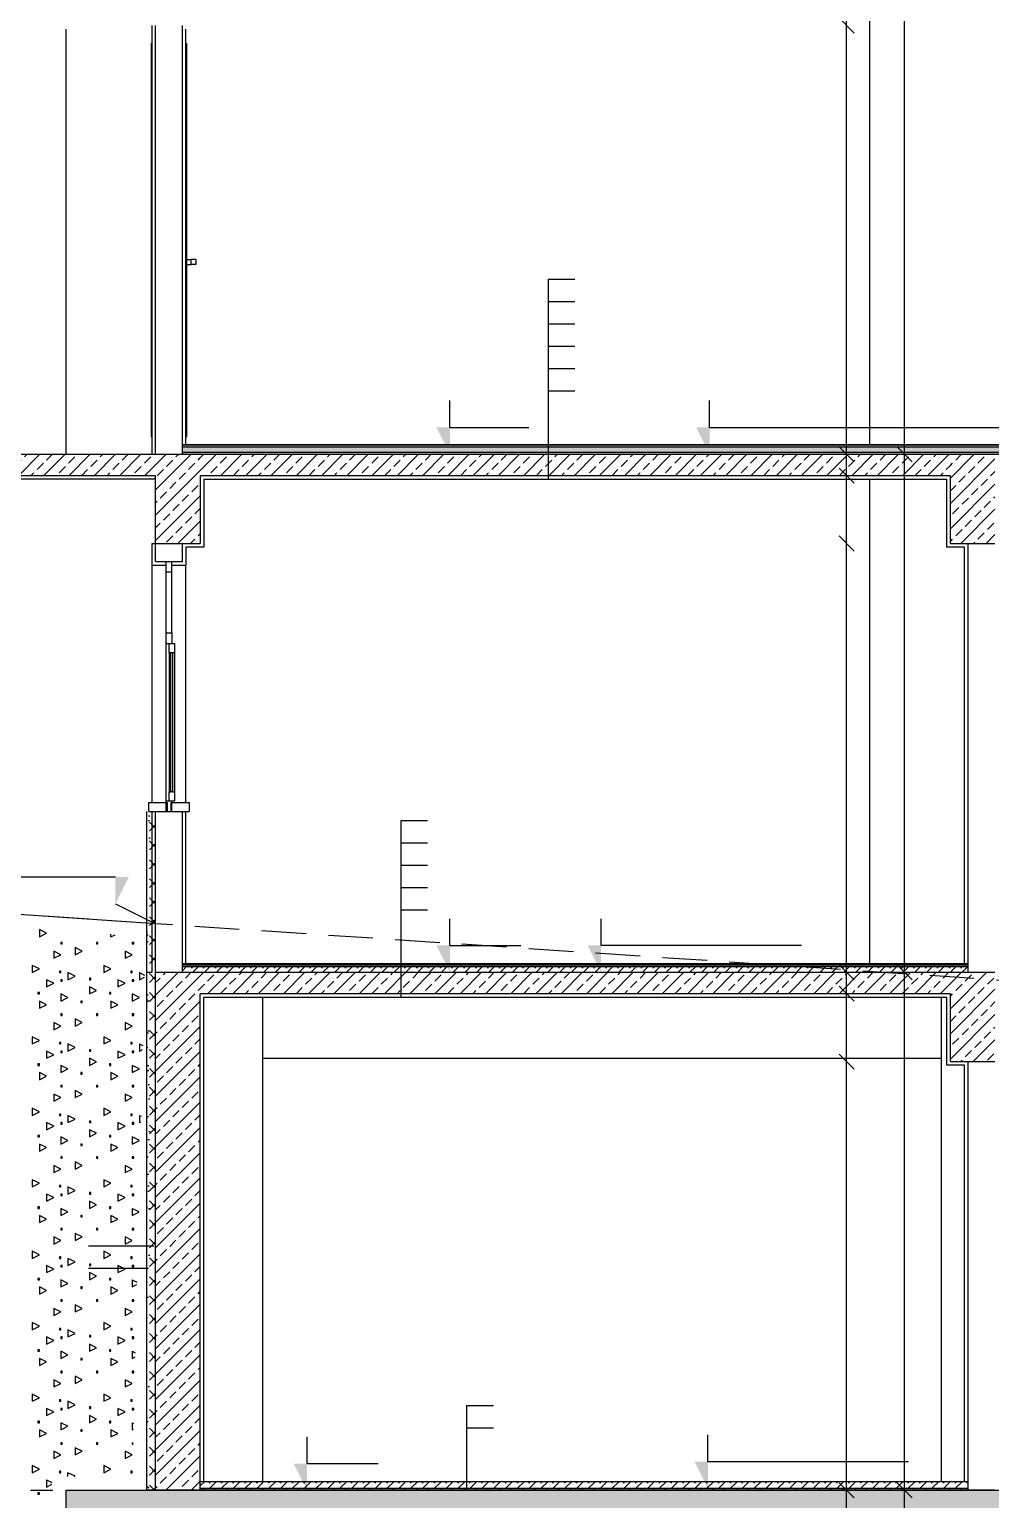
# Model space of a CAD drawing. Header units: metres. Extents: x -220 to 294, y -29 to 18.
# Drawn here: x 24.81 to 30.19, y -7.85 to 0.38 of the extents above; entities that cross this region are included whole.
import ezdxf

# ---------------------------------------------------------------- set-up
doc = ezdxf.new("R2010")
doc.units = ezdxf.units.M
doc.header["$MEASUREMENT"] = 0
doc.linetypes.add('DASHED2', pattern=[0.375, 0.25, -0.125])
doc.linetypes.add('DASHED4', pattern=[0.1875, 0.125, -0.0625])
for name, color, linetype in [('Cizgi', 7, 'Continuous'), ('Kesit_Kot', 7, 'Continuous'), ('Olculendirme', 7, 'Continuous'), ('Rota', 7, 'Continuous'), ('Standart', 7, 'Continuous'), ('Tarama', 7, 'Continuous')]:
    doc.layers.add(name, color=color, linetype=linetype)

msp = doc.modelspace()

# ---------------------------------------------------------------- hatches: boundary and pattern name
at = {"layer": 'Kesit_Kot', "linetype": 'Continuous', "lineweight": -3}
for points in [[(27.1664, -2), (27.0914, -1.85), (27.1664, -1.85)], [(25.2931, -4.5172), (25.3681, -4.3672), (25.2931, -4.3672)], [(27.1664, -4.9), (27.0914, -4.75), (27.1664, -4.75)], [(26.3664, -7.8), (26.2914, -7.65), (26.3664, -7.65)]]:
    msp.add_hatch(color=216, dxfattribs=at).paths.add_polyline_path(points)
at = {"layer": 'Standart', "linetype": 'Continuous', "lineweight": -3}
for points in [[(28.6206, -2), (28.5456, -1.85), (28.6206, -1.85)], [(28.0129, -4.9), (27.9379, -4.75), (28.0129, -4.75)], [(28.6112, -7.79), (28.5362, -7.64), (28.6112, -7.64)]]:
    msp.add_hatch(color=216, dxfattribs=at).paths.add_polyline_path(points)
at = {"layer": 'Tarama', "linetype": 'Continuous', "lineweight": -3}
h = msp.add_hatch(dxfattribs=at)
h.set_pattern_fill('NET', color=163, style=0)
h.paths.add_polyline_path([(31.7186, -1.95), (25.6686, -1.95), (25.6686, -1.945), (31.7186, -1.945)])
h = msp.add_hatch(dxfattribs=at)
h.set_pattern_fill('DOTS', color=58, scale=0.8, style=0)
h.paths.add_polyline_path([(31.7186, -1.96), (25.6686, -1.96), (25.6686, -1.95), (31.7186, -1.95)])
h = msp.add_hatch(dxfattribs=at)
h.set_pattern_fill('SACNCR', color=58, scale=0.5, style=0)
h.paths.add_polyline_path([(31.7186, -1.99), (25.6686, -1.99), (25.6686, -1.96), (31.7186, -1.96)])
h = msp.add_hatch(dxfattribs=at)
h.set_pattern_fill('ANSI33', color=58, scale=0.4, style=0)
h.paths.add_polyline_path([(25.5186, -2.12), (24.3186, -2.12), (24.3186, -2), (25.5186, -2)])
h = msp.add_hatch(dxfattribs=at)
h.set_pattern_fill('ANSI33', color=58, scale=0.4, style=0)
h.paths.add_polyline_path([(25.7686, -2.5), (25.5186, -2.5), (25.5186, -2), (25.7686, -2)])
h = msp.add_hatch(dxfattribs=at)
h.set_pattern_fill('DOTS', color=58, scale=0.8, style=0)
h.paths.add_polyline_path([(31.7186, -2), (25.6686, -2), (25.6686, -1.99), (31.7186, -1.99)])
h = msp.add_hatch(dxfattribs=at)
h.set_pattern_fill('ANSI33', color=58, scale=0.4, style=0)
h.paths.add_polyline_path([(29.9686, -2.12), (25.7686, -2.12), (25.7686, -2), (29.9686, -2)])
h = msp.add_hatch(dxfattribs=at)
h.set_pattern_fill('ANSI33', color=58, scale=0.4, style=0)
h.paths.add_polyline_path([(30.2186, -2.5), (29.9686, -2.5), (29.9686, -2), (30.2186, -2)])
h = msp.add_hatch(dxfattribs=at)
h.set_pattern_fill('AR-SAND', color=203, scale=0.05, style=0)
h.paths.add_polyline_path([(25.4686, -7.8), (25.4841, -7.8), (25.4845, -4), (25.4686, -4)])
h = msp.add_hatch(dxfattribs=at)
h.set_pattern_fill('ANSI37', color=163, scale=0.6, style=0)
h.paths.add_polyline_path([(25.4841, -7.8), (25.5186, -7.8), (25.5186, -4), (25.4845, -4)])
h = msp.add_hatch(dxfattribs=at)
h.set_pattern_fill('ANSI31', color=58, scale=0.5, style=0)
h.paths.add_polyline_path([(30.0686, -4.86), (25.6686, -4.86), (25.6686, -4.85), (30.0686, -4.85)])
h = msp.add_hatch(dxfattribs=at)
h.set_pattern_fill('ANSI33', color=58, scale=0.4, style=0)
h.paths.add_polyline_path([(25.7686, -5.4), (25.5186, -5.4), (25.5186, -4.9), (25.7686, -4.9)])
h = msp.add_hatch(dxfattribs=at)
h.set_pattern_fill('TRIANG', color=58, scale=0.2, style=0)
h.paths.add_polyline_path([(30.0686, -4.87), (25.6686, -4.87), (25.6686, -4.86), (30.0686, -4.86)])
h = msp.add_hatch(dxfattribs=at)
h.set_pattern_fill('SACNCR', color=58, scale=0.5, style=0)
h.paths.add_polyline_path([(30.0686, -4.9), (25.6686, -4.9), (25.6686, -4.87), (30.0686, -4.87)])
h = msp.add_hatch(dxfattribs=at)
h.set_pattern_fill('ANSI33', color=58, scale=0.4, style=0)
h.paths.add_polyline_path([(29.9686, -5.02), (25.7686, -5.02), (25.7686, -4.9), (29.9686, -4.9)])
h = msp.add_hatch(dxfattribs=at)
h.set_pattern_fill('ANSI33', color=58, scale=0.4, style=0)
h.paths.add_polyline_path([(30.2186, -5.4), (29.9686, -5.4), (29.9686, -4.9), (30.2186, -4.9)])
h = msp.add_hatch(dxfattribs=at)
h.set_pattern_fill('ANSI33', color=58, scale=0.4, style=0)
h.paths.add_polyline_path([(25.7686, -7.8), (25.5186, -7.8), (25.5186, -5.4), (25.7686, -5.4)])
h = msp.add_hatch(dxfattribs=at)
h.set_pattern_fill('ANSI33', color=58, scale=0.4, style=0)
h.paths.add_polyline_path([(25.0186, -7.8), (25.0186, -8.5), (34.7186, -8.5), (34.7186, -8.2), (34.7186, -7.8)])
h = msp.add_hatch(dxfattribs=at)
h.set_pattern_fill('SACNCR', color=58, scale=0.5, style=0)
h.paths.add_polyline_path([(30.0686, -7.79), (25.7686, -7.79), (25.7686, -7.75), (30.0686, -7.75)])
h = msp.add_hatch(dxfattribs=at)
h.set_pattern_fill('TRIANG', color=58, scale=0.2, style=0)
h.paths.add_polyline_path([(30.0686, -7.8), (25.7686, -7.8), (25.7686, -7.79), (30.0686, -7.79)])

# ---------------------------------------------------------------- linework, layer by layer
at = {"layer": 'Cizgi', "color": 118, "linetype": 'Continuous', "lineweight": -3}
for points in [[(29.5186, -1.945), (29.5186, 0.76)], [(25.0186, -2), (25.0186, 0.38)], [(29.5186, -4.85), (29.5186, -2.14)], [(25.4986, -3.95), (25.4986, -2.62)], [(25.6886, -3.95), (25.6886, -2.62)], [(26.1186, -5.38), (26.1186, -5.04)], [(29.9186, -5.38), (29.9186, -5.04)], [(26.1186, -5.38), (29.9186, -5.38)], [(26.1186, -7.75), (26.1186, -5.38)], [(29.9186, -7.75), (29.9186, -5.38)]]:
    msp.add_lwpolyline(points, dxfattribs=at)
at = {"layer": 'Cizgi', "color": 241, "linetype": 'Continuous', "lineweight": -3}
for points in [[(25.4986, 0.3), (25.4986, 0.4)], [(25.6886, 0.3), (25.6886, 0.38)], [(25.4986, -1.9), (25.4986, 0.3)], [(25.6886, -1.9), (25.6886, 0.3)], [(25.4986, -2), (25.4986, -1.9)], [(25.6886, -1.945), (25.6886, -1.9)], [(25.5186, -2.14), (24.2986, -2.14)], [(25.7886, -2.14), (29.5186, -2.14)], [(25.7886, -2.14), (25.7886, -2.52)], [(29.5186, -2.14), (29.9486, -2.14)], [(29.9486, -2.52), (29.9486, -2.14)], [(25.4986, -2.62), (25.4986, -2.5)], [(25.4986, -2.5), (25.5186, -2.5)], [(25.7886, -2.52), (25.6886, -2.52)], [(25.6886, -2.52), (25.6886, -2.62)], [(30.0486, -2.52), (29.9486, -2.52)], [(30.0486, -4.85), (30.0486, -2.52)], [(25.4986, -2.62), (25.5786, -2.62)], [(25.6086, -2.62), (25.6886, -2.62)], [(25.4686, -7.8), (25.4686, -4)], [(25.4986, -4.6273), (25.4986, -4)], [(25.6886, -4.6402), (25.6886, -4)], [(25.4686, -7.8), (25.4686, -4.69)], [(25.4986, -4.9), (25.4986, -4.6273)], [(25.6886, -4.85), (25.6886, -4.6402)], [(25.4686, -4.9), (25.4986, -4.9)], [(25.7886, -5.04), (26.1186, -5.04)], [(25.7886, -7.75), (25.7886, -5.04)], [(26.1186, -5.04), (29.9186, -5.04)], [(29.9186, -5.04), (29.9486, -5.04)], [(29.9486, -5.42), (29.9486, -5.04)], [(30.0486, -5.42), (29.9486, -5.42)], [(30.0486, -7.75), (30.0486, -5.42)], [(25.5186, -7.8), (25.4686, -7.8)]]:
    msp.add_lwpolyline(points, dxfattribs=at)
at = {"layer": 'Cizgi', "color": 166, "linetype": 'Continuous', "lineweight": -3}
for points in [[(25.5186, -2), (25.5186, 0.4)], [(25.6686, -1.945), (25.6686, 0.4)], [(25.6686, -2), (25.6686, -1.945)], [(25.5186, -2.6), (25.5186, -2.5)], [(25.6686, -2.6), (25.6686, -2.5)], [(30.0686, -4.85), (30.0686, -2.5)], [(25.5186, -2.6), (25.5786, -2.6)], [(25.5786, -2.6), (25.6086, -2.6)], [(25.6086, -2.6), (25.6686, -2.6)], [(25.5186, -4.6286), (25.5186, -4)], [(25.5186, -4), (25.5786, -4)], [(25.5786, -4), (25.5824, -4)], [(25.5824, -4), (25.6049, -4)], [(25.6049, -4), (25.6086, -4)], [(25.6086, -4), (25.6686, -4)], [(25.6686, -4.6389), (25.6686, -4)], [(25.5186, -4.9), (25.5186, -4.6286)], [(25.6686, -4.85), (25.6686, -4.6389)], [(25.6686, -4.9), (25.6686, -4.85)], [(30.0686, -4.9), (30.0686, -4.85)], [(30.0686, -7.75), (30.0686, -5.4)], [(30.0686, -7.8), (30.0686, -7.75)], [(30.2186, -7.8), (30.0686, -7.8)]]:
    msp.add_lwpolyline(points, dxfattribs=at)
at = {"layer": 'Cizgi', "color": 98, "linetype": 'Continuous', "lineweight": -3}
for points in [[(25.4936, 0.3), (25.4936, -1.9)], [(25.4936, 0.3), (25.4986, 0.3)], [(25.6886, 0.3), (25.6936, 0.3)], [(25.6936, -0.91), (25.6936, 0.3)], [(25.6936, -0.91), (25.7186, -0.91)], [(25.6936, -0.9375), (25.6936, -0.91)], [(25.6936, -1.9), (25.6936, -0.9375)], [(25.6936, -0.9375), (25.7186, -0.9375)], [(25.7436, -0.91), (25.7186, -0.91)], [(25.7186, -0.9375), (25.7186, -0.91)], [(25.7436, -0.9375), (25.7186, -0.9375)], [(25.7436, -0.91), (25.7436, -0.9375)], [(25.4936, -1.9), (25.4986, -1.9)], [(25.6886, -1.9), (25.6936, -1.9)], [(25.5786, -3), (25.5786, -2.66)], [(25.6086, -3), (25.6086, -2.66)], [(25.5786, -3.94), (25.5786, -3.06)], [(25.5936, -3.11), (25.5936, -3.89)], [(25.6236, -3.11), (25.6236, -3.89)]]:
    msp.add_lwpolyline(points, dxfattribs=at)
at = {"layer": 'Cizgi', "color": 59, "linetype": 'Continuous', "lineweight": -3}
for points in [[(25.6686, -1.945), (25.6886, -1.945)], [(25.6886, -1.945), (29.5186, -1.945)], [(29.5186, -1.945), (31.6986, -1.945)], [(25.6686, -4.85), (25.6886, -4.85)], [(25.6886, -4.85), (28.7706, -4.85)], [(28.7706, -4.85), (29.5186, -4.85)], [(29.5186, -4.85), (30.0486, -4.85)], [(30.0486, -4.85), (30.0686, -4.85)], [(25.7686, -7.75), (25.7886, -7.75)], [(30.0686, -7.8), (25.7686, -7.8)], [(25.7886, -7.75), (26.1186, -7.75)], [(26.1186, -7.75), (29.9186, -7.75)], [(29.9186, -7.75), (30.0486, -7.75)], [(30.0486, -7.75), (30.0686, -7.75)]]:
    msp.add_lwpolyline(points, dxfattribs=at)
at = {"layer": 'Cizgi', "color": 38, "linetype": 'Continuous', "lineweight": -3}
for points in [[(31.7186, -1.95), (25.6686, -1.95)], [(31.7186, -1.96), (25.6686, -1.96)], [(31.7186, -1.99), (25.6686, -1.99)], [(30.0686, -4.86), (25.6686, -4.86)], [(30.0686, -4.87), (25.6686, -4.87)], [(30.0686, -7.79), (25.7686, -7.79)]]:
    msp.add_lwpolyline(points, dxfattribs=at)
at = {"layer": 'Cizgi', "color": 73, "linetype": 'DASHED4', "lineweight": -3}
for points in [[(22.2686, -2), (34.7186, -2)], [(18.9686, -7.8), (25.4686, -7.8)], [(25.4686, -7.8), (34.2686, -7.8)]]:
    msp.add_lwpolyline(points, dxfattribs=at)
at = {"layer": 'Cizgi', "color": 7, "linetype": 'Continuous', "lineweight": -3}
for points in [[(24.3186, -2), (25.0186, -2)], [(25.0186, -2), (25.4986, -2)], [(25.4986, -2), (25.5186, -2)], [(25.5186, -2), (25.6686, -2)], [(25.6686, -2), (31.7186, -2)], [(25.5186, -2.12), (24.3186, -2.12)], [(25.5186, -2.14), (25.5186, -2.12)], [(29.9686, -2.12), (25.7686, -2.12)], [(25.7686, -2.12), (25.7686, -2.5)], [(29.9686, -2.5), (29.9686, -2.12)], [(25.5186, -2.5), (25.5186, -2.14)], [(25.5186, -2.5), (25.6686, -2.5)], [(25.6686, -2.5), (25.7686, -2.5)], [(29.9686, -2.5), (30.0686, -2.5)], [(30.0686, -2.5), (30.2186, -2.5)], [(25.5186, -7.8), (25.5186, -4.9)], [(25.5186, -4.9), (25.6686, -4.9)], [(25.6686, -4.9), (29.5051, -4.9)], [(29.5051, -4.9), (30.0686, -4.9)], [(30.0686, -4.9), (30.2186, -4.9)], [(25.7686, -7.75), (25.7686, -5.02)], [(29.9686, -5.02), (25.7686, -5.02)], [(29.9686, -5.4), (29.9686, -5.02)], [(29.9686, -5.4), (30.0686, -5.4)], [(30.0686, -5.4), (30.2186, -5.4)], [(25.7686, -7.8), (25.5186, -7.8)], [(25.7686, -7.8), (25.7686, -7.75)]]:
    msp.add_lwpolyline(points, dxfattribs=at)
at = {"layer": 'Cizgi', "color": 173, "linetype": 'Continuous', "lineweight": -3}
for points in [[(25.5786, -2.62), (25.5786, -2.6)], [(25.5786, -2.66), (25.5786, -2.62)], [(25.6086, -2.62), (25.6086, -2.6)], [(25.6086, -2.66), (25.6086, -2.62)], [(25.6086, -2.66), (25.5786, -2.66)], [(25.5786, -3.06), (25.5786, -3)], [(25.5786, -3), (25.6086, -3)], [(25.6086, -3), (25.6086, -3.06)], [(25.5786, -3.06), (25.5936, -3.06)], [(25.5936, -3.11), (25.5936, -3.06)], [(25.5936, -3.06), (25.6086, -3.06)], [(25.5936, -3.11), (25.6036, -3.11)], [(25.6036, -3.89), (25.6036, -3.11)], [(25.6036, -3.11), (25.6136, -3.11)], [(25.6086, -3.06), (25.6236, -3.06)], [(25.6136, -3.11), (25.6236, -3.11)], [(25.6136, -3.11), (25.6136, -3.89)], [(25.6236, -3.06), (25.6236, -3.11)], [(25.4811, -4), (25.4811, -3.95)], [(25.4811, -3.95), (25.5786, -3.95)], [(25.5786, -3.95), (25.5786, -3.94)], [(25.5786, -3.94), (25.5936, -3.94)], [(25.5786, -4), (25.5786, -3.95)], [(25.5786, -3.95), (25.5824, -3.95)], [(25.5824, -3.95), (25.5824, -4)], [(25.5936, -3.94), (25.5936, -3.89)], [(25.5936, -3.89), (25.6036, -3.89)], [(25.5936, -3.94), (25.6086, -3.94)], [(25.6136, -3.89), (25.6036, -3.89)], [(25.6049, -4), (25.6049, -3.95)], [(25.6049, -3.95), (25.6086, -3.95)], [(25.6086, -3.95), (25.6086, -3.94)], [(25.6086, -3.94), (25.6236, -3.94)], [(25.6086, -4), (25.6086, -3.95)], [(25.6086, -3.95), (25.7061, -3.95)], [(25.6136, -3.89), (25.6236, -3.89)], [(25.6236, -3.89), (25.6236, -3.94)], [(25.7061, -3.95), (25.7061, -4)], [(25.4811, -4), (25.4986, -4)], [(25.4986, -4), (25.5186, -4)], [(25.6686, -4), (25.6886, -4)], [(25.6886, -4), (25.7061, -4)]]:
    msp.add_lwpolyline(points, dxfattribs=at)
at = {"layer": 'Cizgi', "color": 18, "linetype": 'Continuous', "lineweight": -3}
msp.add_lwpolyline([(25.5186, -4.6286), (22.0186, -4.3904)], dxfattribs=at)
at = {"layer": 'Kesit_Kot', "color": 216, "linetype": 'Continuous', "lineweight": -3}
for points in [[(27.1664, -1.85), (27.1664, -1.7)], [(27.1664, -1.85), (27.6083, -1.85)], [(26.6664, -2), (27.1664, -2)], [(25.2931, -4.3672), (23.9307, -4.3672)], [(25.2931, -4.5172), (25.5186, -4.6286)], [(27.1664, -4.75), (27.1664, -4.6)], [(27.1664, -4.75), (27.5645, -4.75)], [(26.6664, -4.9), (27.1664, -4.9)], [(26.3664, -7.65), (26.3664, -7.5)], [(26.3664, -7.65), (26.7645, -7.65)], [(25.8664, -7.8), (26.3664, -7.8)]]:
    msp.add_lwpolyline(points, dxfattribs=at)
at = {"layer": 'Olculendirme', "color": 47, "linetype": 'Continuous', "lineweight": -3}
for points in [[(29.3878, -7.88), (29.3878, 12.58)], [(29.7127, -8.83), (29.7127, 12.58)], [(29.4627, -2), (29.7627, -2)], [(29.4627, -4.9), (29.7627, -4.9)], [(29.3878, -8.83), (29.3878, -7.72)], [(29.1378, -7.8), (29.4378, -7.8)], [(29.4627, -7.8), (29.7627, -7.8)]]:
    msp.add_lwpolyline(points, dxfattribs=at)
at = {"layer": 'Olculendirme', "color": 59, "linetype": 'Continuous', "lineweight": -3}
for points in [[(29.3454, 0.4424), (29.4303, 0.3576)], [(29.3454, -1.9576), (29.4303, -2.0424)], [(29.6703, -1.9576), (29.7552, -2.0424)], [(29.3454, -2.0776), (29.4303, -2.1624)], [(29.3454, -2.4576), (29.4303, -2.5424)], [(29.3454, -4.8576), (29.4303, -4.9424)], [(29.6703, -4.8576), (29.7552, -4.9424)], [(29.3454, -4.9776), (29.4303, -5.0624)], [(29.3454, -5.3576), (29.4303, -5.4424)], [(29.3454, -7.7576), (29.4303, -7.8424)], [(29.3454, -7.7576), (29.4303, -7.8424)], [(29.6703, -7.7576), (29.7552, -7.8424)]]:
    msp.add_lwpolyline(points, dxfattribs=at)
at = {"layer": 'Rota', "color": 95, "linetype": 'DASHED2', "lineweight": -3}
for points in [[(25.5186, -4.6286), (22.0186, -4.3904)], [(34.2186, -5.21), (25.5186, -4.6286)]]:
    msp.add_lwpolyline(points, dxfattribs=at)
at = {"layer": 'Rota', "color": 7, "linetype": 'Continuous', "lineweight": -3}
for points in [[(25.0186, -8.5), (25.0186, -7.8)], [(25.0186, -7.8), (34.7186, -7.8)]]:
    msp.add_lwpolyline(points, dxfattribs=at)
at = {"layer": 'Standart', "color": 58, "linetype": 'Continuous', "lineweight": -3}
for points in [[(27.7163, -1.02), (27.7163, -2.14)], [(27.7163, -1.02), (27.8663, -1.02)], [(27.7163, -1.145), (27.8663, -1.145)], [(27.7163, -1.27), (27.8663, -1.27)], [(27.7163, -1.395), (27.8663, -1.395)], [(27.7163, -1.52), (27.8663, -1.52)], [(27.7163, -1.645), (27.8663, -1.645)], [(26.8913, -4.05), (26.8913, -5.04)], [(26.8913, -4.05), (27.0413, -4.05)], [(26.8913, -4.175), (27.0413, -4.175)], [(26.8913, -4.3), (27.0413, -4.3)], [(26.8913, -4.425), (27.0413, -4.425)], [(26.8913, -4.55), (27.0413, -4.55)], [(27.2597, -7.325), (27.2597, -7.8)], [(27.2597, -7.325), (27.4097, -7.325)], [(27.2597, -7.45), (27.4097, -7.45)]]:
    msp.add_lwpolyline(points, dxfattribs=at)
at = {"layer": 'Standart', "color": 216, "linetype": 'Continuous', "lineweight": -3}
for points in [[(28.6206, -1.85), (28.6206, -1.7)], [(28.6206, -1.85), (30.9989, -1.85)], [(28.0129, -4.75), (28.0129, -4.6)], [(29.136, -4.75), (28.0129, -4.75)], [(28.6112, -7.64), (28.6112, -7.49)], [(29.7342, -7.64), (28.6112, -7.64)]]:
    msp.add_lwpolyline(points, dxfattribs=at)
at = {"layer": 'Standart', "color": 98, "linetype": 'Continuous', "lineweight": -3}
for points in [[(25.508, -6.4324), (25.1429, -6.4324)], [(25.4783, -6.5591), (25.1429, -6.5591)]]:
    msp.add_lwpolyline(points, dxfattribs=at)
at = {"layer": 'Tarama', "color": 251, "linetype": 'Continuous', "lineweight": -3}
for points in [[(24.9079, -4.6814), (24.8679, -4.6614)], [(24.8679, -4.6614), (24.8679, -4.7014)], [(24.8679, -4.7014), (24.9079, -4.6814)], [(25.2679, -4.7014), (25.2679, -4.6875)], [(25.2679, -4.7014), (25.2917, -4.6895)], [(24.9959, -4.7334), (24.9879, -4.7334)], [(24.9879, -4.7334), (24.9879, -4.7414)], [(24.9879, -4.7414), (24.9959, -4.7414)], [(24.9959, -4.7414), (24.9959, -4.7334)], [(25.1079, -4.7814), (25.0679, -4.7614)], [(25.0679, -4.7614), (25.0679, -4.8014)], [(25.1959, -4.7334), (25.1879, -4.7334)], [(25.1879, -4.7334), (25.1879, -4.7414)], [(25.1879, -4.7414), (25.1959, -4.7414)], [(25.1959, -4.7414), (25.1959, -4.7334)], [(25.3959, -4.7334), (25.3879, -4.7334)], [(25.3879, -4.7334), (25.3879, -4.7414)], [(25.3879, -4.7414), (25.3959, -4.7414)], [(25.3959, -4.7414), (25.3959, -4.7334)], [(24.9879, -4.8014), (24.9479, -4.7814)], [(24.9479, -4.7814), (24.9479, -4.8214)], [(24.9479, -4.8214), (24.9879, -4.8014)], [(25.0679, -4.8014), (25.1079, -4.7814)], [(25.3879, -4.8014), (25.3479, -4.7814)], [(25.3479, -4.7814), (25.3479, -4.8214)], [(25.3479, -4.8214), (25.3879, -4.8014)], [(24.8679, -4.8814), (24.8279, -4.8614)], [(24.8279, -4.8614), (24.8279, -4.9014)], [(24.8279, -4.9014), (24.8679, -4.8814)], [(24.9879, -4.8934), (24.9799, -4.8934)], [(24.9799, -4.8934), (24.9799, -4.9014)], [(24.9799, -4.9014), (24.9879, -4.9014)], [(24.9879, -4.9014), (24.9879, -4.8934)], [(25.0679, -4.9214), (25.0279, -4.9014)], [(25.0279, -4.9014), (25.0279, -4.9414)], [(25.0279, -4.9414), (25.0679, -4.9214)], [(25.1559, -4.9334), (25.1479, -4.9334)], [(25.1479, -4.9334), (25.1479, -4.9414)], [(25.1559, -4.9414), (25.1559, -4.9334)], [(25.2679, -4.8814), (25.2279, -4.8614)], [(25.2279, -4.8614), (25.2279, -4.9014)], [(25.2279, -4.9014), (25.2679, -4.8814)], [(25.3879, -4.8934), (25.3799, -4.8934)], [(25.3799, -4.8934), (25.3799, -4.9014)], [(25.3799, -4.9014), (25.3879, -4.9014)], [(25.3879, -4.9014), (25.3879, -4.8934)], [(25.4279, -4.9014), (25.4561, -4.9155)], [(25.4279, -4.9014), (25.4279, -4.9414)], [(25.4279, -4.9414), (25.4558, -4.9274)], [(24.8679, -5.0134), (24.8599, -5.0134)], [(24.8599, -5.0134), (24.8599, -5.0214)], [(24.8679, -5.0214), (24.8679, -5.0134)], [(24.9479, -4.9614), (24.9079, -4.9414)], [(24.9079, -4.9414), (24.9079, -4.9814)], [(24.9079, -4.9814), (24.9479, -4.9614)], [(24.9959, -4.9414), (24.9879, -4.9414)], [(24.9879, -4.9414), (24.9879, -4.9494)], [(24.9879, -4.9494), (24.9959, -4.9494)], [(24.9959, -4.9494), (24.9959, -4.9414)], [(25.1479, -4.9414), (25.1559, -4.9414)], [(25.1879, -5.0014), (25.1479, -4.9814)], [(25.1479, -4.9814), (25.1479, -5.0214)], [(25.1479, -5.0214), (25.1879, -5.0014)], [(25.2679, -5.0134), (25.2599, -5.0134)], [(25.2599, -5.0134), (25.2599, -5.0214)], [(25.2679, -5.0214), (25.2679, -5.0134)], [(25.3479, -4.9614), (25.3079, -4.9414)], [(25.3079, -4.9414), (25.3079, -4.9814)], [(25.3079, -4.9814), (25.3479, -4.9614)], [(25.3959, -4.9414), (25.3879, -4.9414)], [(25.3879, -4.9414), (25.3879, -4.9494)], [(25.3879, -4.9494), (25.3959, -4.9494)], [(25.3959, -4.9494), (25.3959, -4.9414)], [(24.8599, -5.0214), (24.8679, -5.0214)], [(24.9079, -5.0814), (24.8679, -5.0614)], [(24.8679, -5.0614), (24.8679, -5.1014)], [(24.8679, -5.1014), (24.9079, -5.0814)], [(25.0279, -5.0414), (24.9879, -5.0214)], [(24.9879, -5.0214), (24.9879, -5.0614)], [(24.9879, -5.0614), (25.0279, -5.0414)], [(25.1079, -5.0614), (25.0999, -5.0614)], [(25.0999, -5.0614), (25.0999, -5.0694)], [(25.0999, -5.0694), (25.1079, -5.0694)], [(25.1079, -5.0694), (25.1079, -5.0614)], [(25.2599, -5.0214), (25.2679, -5.0214)], [(25.3079, -5.0814), (25.2679, -5.0614)], [(25.2679, -5.0614), (25.2679, -5.1014)], [(25.2679, -5.1014), (25.3079, -5.0814)], [(25.4279, -5.0414), (25.3879, -5.0214)], [(25.3879, -5.0214), (25.3879, -5.0614)], [(25.3879, -5.0614), (25.4279, -5.0414)], [(24.9879, -5.2014), (24.9479, -5.1814)], [(24.9479, -5.1814), (24.9479, -5.2214)], [(24.9959, -5.1334), (24.9879, -5.1334)], [(24.9879, -5.1334), (24.9879, -5.1414)], [(24.9879, -5.1414), (24.9959, -5.1414)], [(24.9959, -5.1414), (24.9959, -5.1334)], [(25.1079, -5.1814), (25.0679, -5.1614)], [(25.0679, -5.1614), (25.0679, -5.2014)], [(25.0679, -5.2014), (25.1079, -5.1814)], [(25.1959, -5.1334), (25.1879, -5.1334)], [(25.1879, -5.1334), (25.1879, -5.1414)], [(25.1879, -5.1414), (25.1959, -5.1414)], [(25.1959, -5.1414), (25.1959, -5.1334)], [(25.3879, -5.2014), (25.3479, -5.1814)], [(25.3479, -5.1814), (25.3479, -5.2214)], [(25.3959, -5.1334), (25.3879, -5.1334)], [(25.3879, -5.1334), (25.3879, -5.1414)], [(25.3879, -5.1414), (25.3959, -5.1414)], [(25.3959, -5.1414), (25.3959, -5.1334)], [(24.8679, -5.2814), (24.8279, -5.2614)], [(24.8279, -5.2614), (24.8279, -5.3014)], [(24.9479, -5.2214), (24.9879, -5.2014)], [(25.2679, -5.2814), (25.2279, -5.2614)], [(25.2279, -5.2614), (25.2279, -5.3014)], [(25.3479, -5.2214), (25.3879, -5.2014)], [(24.8279, -5.3014), (24.8679, -5.2814)], [(24.9479, -5.3614), (24.9079, -5.3414)], [(24.9079, -5.3414), (24.9079, -5.3814)], [(24.9879, -5.2934), (24.9799, -5.2934)], [(24.9799, -5.2934), (24.9799, -5.3014)], [(24.9799, -5.3014), (24.9879, -5.3014)], [(24.9879, -5.3014), (24.9879, -5.2934)], [(24.9959, -5.3414), (24.9879, -5.3414)], [(24.9879, -5.3414), (24.9879, -5.3494)], [(24.9879, -5.3494), (24.9959, -5.3494)], [(24.9959, -5.3494), (24.9959, -5.3414)], [(25.0679, -5.3214), (25.0279, -5.3014)], [(25.0279, -5.3014), (25.0279, -5.3414)], [(25.0279, -5.3414), (25.0679, -5.3214)], [(25.1559, -5.3334), (25.1479, -5.3334)], [(25.1479, -5.3334), (25.1479, -5.3414)], [(25.1479, -5.3414), (25.1559, -5.3414)], [(25.1559, -5.3414), (25.1559, -5.3334)], [(25.2279, -5.3014), (25.2679, -5.2814)], [(25.3479, -5.3614), (25.3079, -5.3414)], [(25.3079, -5.3414), (25.3079, -5.3814)], [(25.3879, -5.2934), (25.3799, -5.2934)], [(25.3799, -5.2934), (25.3799, -5.3014)], [(25.3799, -5.3014), (25.3879, -5.3014)], [(25.3879, -5.3014), (25.3879, -5.2934)], [(25.3959, -5.3414), (25.3879, -5.3414)], [(25.3879, -5.3414), (25.3879, -5.3494)], [(25.3879, -5.3494), (25.3959, -5.3494)], [(25.3959, -5.3494), (25.3959, -5.3414)], [(25.4279, -5.3014), (25.4465, -5.3107)], [(25.4279, -5.3014), (25.4279, -5.3414)], [(25.4279, -5.3414), (25.446, -5.3323)], [(24.8679, -5.4134), (24.8599, -5.4134)], [(24.8599, -5.4134), (24.8599, -5.4214)], [(24.8599, -5.4214), (24.8679, -5.4214)], [(24.8679, -5.4214), (24.8679, -5.4134)], [(24.9079, -5.3814), (24.9479, -5.3614)], [(25.0279, -5.4414), (24.9879, -5.4214)], [(24.9879, -5.4214), (24.9879, -5.4614)], [(25.1879, -5.4014), (25.1479, -5.3814)], [(25.1479, -5.3814), (25.1479, -5.4214)], [(25.1479, -5.4214), (25.1879, -5.4014)], [(25.2679, -5.4134), (25.2599, -5.4134)], [(25.2599, -5.4134), (25.2599, -5.4214)], [(25.2599, -5.4214), (25.2679, -5.4214)], [(25.2679, -5.4214), (25.2679, -5.4134)], [(25.3079, -5.3814), (25.3479, -5.3614)], [(25.4279, -5.4414), (25.3879, -5.4214)], [(25.3879, -5.4214), (25.3879, -5.4614)], [(24.9079, -5.4814), (24.8679, -5.4614)], [(24.8679, -5.4614), (24.8679, -5.5014)], [(24.8679, -5.5014), (24.9079, -5.4814)], [(24.9879, -5.4614), (25.0279, -5.4414)], [(25.1079, -5.4614), (25.0999, -5.4614)], [(25.0999, -5.4614), (25.0999, -5.4694)], [(25.0999, -5.4694), (25.1079, -5.4694)], [(25.1079, -5.4694), (25.1079, -5.4614)], [(25.3079, -5.4814), (25.2679, -5.4614)], [(25.2679, -5.4614), (25.2679, -5.5014)], [(25.2679, -5.5014), (25.3079, -5.4814)], [(25.3879, -5.4614), (25.4279, -5.4414)], [(24.9879, -5.6014), (24.9479, -5.5814)], [(24.9479, -5.5814), (24.9479, -5.6214)], [(24.9959, -5.5334), (24.9879, -5.5334)], [(24.9879, -5.5334), (24.9879, -5.5414)], [(24.9879, -5.5414), (24.9959, -5.5414)], [(24.9959, -5.5414), (24.9959, -5.5334)], [(25.1079, -5.5814), (25.0679, -5.5614)], [(25.0679, -5.5614), (25.0679, -5.6014)], [(25.0679, -5.6014), (25.1079, -5.5814)], [(25.1959, -5.5334), (25.1879, -5.5334)], [(25.1879, -5.5334), (25.1879, -5.5414)], [(25.1879, -5.5414), (25.1959, -5.5414)], [(25.1959, -5.5414), (25.1959, -5.5334)], [(25.3879, -5.6014), (25.3479, -5.5814)], [(25.3479, -5.5814), (25.3479, -5.6214)], [(25.3959, -5.5334), (25.3879, -5.5334)], [(25.3879, -5.5334), (25.3879, -5.5414)], [(25.3879, -5.5414), (25.3959, -5.5414)], [(25.3959, -5.5414), (25.3959, -5.5334)], [(24.8679, -5.6814), (24.8279, -5.6614)], [(24.8279, -5.6614), (24.8279, -5.7014)], [(24.9479, -5.6214), (24.9879, -5.6014)], [(25.2679, -5.6814), (25.2279, -5.6614)], [(25.2279, -5.6614), (25.2279, -5.7014)], [(25.3479, -5.6214), (25.3879, -5.6014)], [(24.8279, -5.7014), (24.8679, -5.6814)], [(24.9479, -5.7614), (24.9079, -5.7414)], [(24.9079, -5.7414), (24.9079, -5.7814)], [(24.9879, -5.6934), (24.9799, -5.6934)], [(24.9799, -5.6934), (24.9799, -5.7014)], [(24.9799, -5.7014), (24.9879, -5.7014)], [(24.9879, -5.7014), (24.9879, -5.6934)], [(24.9959, -5.7414), (24.9879, -5.7414)], [(24.9879, -5.7414), (24.9879, -5.7494)], [(24.9879, -5.7494), (24.9959, -5.7494)], [(24.9959, -5.7494), (24.9959, -5.7414)], [(25.0679, -5.7214), (25.0279, -5.7014)], [(25.0279, -5.7014), (25.0279, -5.7414)], [(25.0279, -5.7414), (25.0679, -5.7214)], [(25.1559, -5.7334), (25.1479, -5.7334)], [(25.1479, -5.7334), (25.1479, -5.7414)], [(25.1479, -5.7414), (25.1559, -5.7414)], [(25.1559, -5.7414), (25.1559, -5.7334)], [(25.2279, -5.7014), (25.2679, -5.6814)], [(25.3479, -5.7614), (25.3079, -5.7414)], [(25.3079, -5.7414), (25.3079, -5.7814)], [(25.3879, -5.6934), (25.3799, -5.6934)], [(25.3799, -5.6934), (25.3799, -5.7014)], [(25.3799, -5.7014), (25.3879, -5.7014)], [(25.3879, -5.7014), (25.3879, -5.6934)], [(25.3959, -5.7414), (25.3879, -5.7414)], [(25.3879, -5.7414), (25.3879, -5.7494)], [(25.3879, -5.7494), (25.3959, -5.7494)], [(25.3959, -5.7494), (25.3959, -5.7414)], [(25.4279, -5.7014), (25.4369, -5.7059)], [(25.4279, -5.7014), (25.4279, -5.7414)], [(25.4279, -5.7414), (25.4362, -5.7373)], [(24.8679, -5.8134), (24.8599, -5.8134)], [(24.8599, -5.8134), (24.8599, -5.8214)], [(24.8599, -5.8214), (24.8679, -5.8214)], [(24.8679, -5.8214), (24.8679, -5.8134)], [(24.9079, -5.7814), (24.9479, -5.7614)], [(25.0279, -5.8414), (24.9879, -5.8214)], [(24.9879, -5.8214), (24.9879, -5.8614)], [(24.9879, -5.8614), (25.0279, -5.8414)], [(25.1879, -5.8014), (25.1479, -5.7814)], [(25.1479, -5.7814), (25.1479, -5.8214)], [(25.1479, -5.8214), (25.1879, -5.8014)], [(25.2679, -5.8134), (25.2599, -5.8134)], [(25.2599, -5.8134), (25.2599, -5.8214)], [(25.2599, -5.8214), (25.2679, -5.8214)], [(25.2679, -5.8214), (25.2679, -5.8134)], [(25.3079, -5.7814), (25.3479, -5.7614)], [(25.4279, -5.8414), (25.3879, -5.8214)], [(25.3879, -5.8214), (25.3879, -5.8614)], [(25.3879, -5.8614), (25.4279, -5.8414)], [(24.9079, -5.8814), (24.8679, -5.8614)], [(24.8679, -5.8614), (24.8679, -5.9014)], [(24.8679, -5.9014), (24.9079, -5.8814)], [(25.1079, -5.8614), (25.0999, -5.8614)], [(25.0999, -5.8614), (25.0999, -5.8694)], [(25.0999, -5.8694), (25.1079, -5.8694)], [(25.1079, -5.8694), (25.1079, -5.8614)], [(25.3079, -5.8814), (25.2679, -5.8614)], [(25.2679, -5.8614), (25.2679, -5.9014)], [(25.2679, -5.9014), (25.3079, -5.8814)], [(24.9879, -6.0014), (24.9479, -5.9814)], [(24.9479, -5.9814), (24.9479, -6.0214)], [(24.9479, -6.0214), (24.9879, -6.0014)], [(24.9959, -5.9334), (24.9879, -5.9334)], [(24.9879, -5.9334), (24.9879, -5.9414)], [(24.9879, -5.9414), (24.9959, -5.9414)], [(24.9959, -5.9414), (24.9959, -5.9334)], [(25.1079, -5.9814), (25.0679, -5.9614)], [(25.0679, -5.9614), (25.0679, -6.0014)], [(25.0679, -6.0014), (25.1079, -5.9814)], [(25.1959, -5.9334), (25.1879, -5.9334)], [(25.1879, -5.9334), (25.1879, -5.9414)], [(25.1879, -5.9414), (25.1959, -5.9414)], [(25.1959, -5.9414), (25.1959, -5.9334)], [(25.3879, -6.0014), (25.3479, -5.9814)], [(25.3479, -5.9814), (25.3479, -6.0214)], [(25.3479, -6.0214), (25.3879, -6.0014)], [(25.3959, -5.9334), (25.3879, -5.9334)], [(25.3879, -5.9334), (25.3879, -5.9414)], [(25.3879, -5.9414), (25.3959, -5.9414)], [(25.3959, -5.9414), (25.3959, -5.9334)], [(24.8679, -6.0814), (24.8279, -6.0614)], [(24.8279, -6.0614), (24.8279, -6.1014)], [(24.8279, -6.1014), (24.8679, -6.0814)], [(25.2679, -6.0814), (25.2279, -6.0614)], [(25.2279, -6.0614), (25.2279, -6.1014)], [(25.2279, -6.1014), (25.2679, -6.0814)], [(24.9479, -6.1614), (24.9079, -6.1414)], [(24.9079, -6.1414), (24.9079, -6.1814)], [(24.9079, -6.1814), (24.9479, -6.1614)], [(24.9879, -6.0934), (24.9799, -6.0934)], [(24.9799, -6.0934), (24.9799, -6.1014)], [(24.9799, -6.1014), (24.9879, -6.1014)], [(24.9879, -6.1014), (24.9879, -6.0934)], [(24.9959, -6.1414), (24.9879, -6.1414)], [(24.9879, -6.1414), (24.9879, -6.1494)], [(24.9879, -6.1494), (24.9959, -6.1494)], [(24.9959, -6.1494), (24.9959, -6.1414)], [(25.0679, -6.1214), (25.0279, -6.1014)], [(25.0279, -6.1014), (25.0279, -6.1414)], [(25.0279, -6.1414), (25.0679, -6.1214)], [(25.1559, -6.1334), (25.1479, -6.1334)], [(25.1479, -6.1334), (25.1479, -6.1414)], [(25.1479, -6.1414), (25.1559, -6.1414)], [(25.1559, -6.1414), (25.1559, -6.1334)], [(25.3479, -6.1614), (25.3079, -6.1414)], [(25.3079, -6.1414), (25.3079, -6.1814)], [(25.3079, -6.1814), (25.3479, -6.1614)], [(25.3879, -6.0934), (25.3799, -6.0934)], [(25.3799, -6.0934), (25.3799, -6.1014)], [(25.3799, -6.1014), (25.3879, -6.1014)], [(25.3879, -6.1014), (25.3879, -6.0934)], [(25.3959, -6.1414), (25.3879, -6.1414)], [(25.3879, -6.1414), (25.3879, -6.1494)], [(25.3879, -6.1494), (25.3959, -6.1494)], [(25.3959, -6.1494), (25.3959, -6.1414)], [(24.8679, -6.2134), (24.8599, -6.2134)], [(24.8599, -6.2134), (24.8599, -6.2214)], [(24.8599, -6.2214), (24.8679, -6.2214)], [(24.8679, -6.2214), (24.8679, -6.2134)], [(25.0279, -6.2414), (24.9879, -6.2214)], [(24.9879, -6.2214), (24.9879, -6.2614)], [(24.9879, -6.2614), (25.0279, -6.2414)], [(25.1879, -6.2014), (25.1479, -6.1814)], [(25.1479, -6.1814), (25.1479, -6.2214)], [(25.1479, -6.2214), (25.1879, -6.2014)], [(25.2679, -6.2134), (25.2599, -6.2134)], [(25.2599, -6.2134), (25.2599, -6.2214)], [(25.2599, -6.2214), (25.2679, -6.2214)], [(25.2679, -6.2214), (25.2679, -6.2134)], [(25.3879, -6.2214), (25.424, -6.2394)], [(25.3879, -6.2214), (25.3879, -6.2614)], [(25.3879, -6.2614), (25.4239, -6.2434)], [(24.9079, -6.2814), (24.8679, -6.2614)], [(24.8679, -6.2614), (24.8679, -6.3014)], [(24.8679, -6.3014), (24.9079, -6.2814)], [(24.9959, -6.3334), (24.9879, -6.3334)], [(24.9879, -6.3334), (24.9879, -6.3414)], [(24.9959, -6.3414), (24.9959, -6.3334)], [(25.1079, -6.2614), (25.0999, -6.2614)], [(25.0999, -6.2614), (25.0999, -6.2694)], [(25.0999, -6.2694), (25.1079, -6.2694)], [(25.1079, -6.2694), (25.1079, -6.2614)], [(25.1959, -6.3334), (25.1879, -6.3334)], [(25.1879, -6.3334), (25.1879, -6.3414)], [(25.1959, -6.3414), (25.1959, -6.3334)], [(25.3079, -6.2814), (25.2679, -6.2614)], [(25.2679, -6.2614), (25.2679, -6.3014)], [(25.2679, -6.3014), (25.3079, -6.2814)], [(25.3959, -6.3334), (25.3879, -6.3334)], [(25.3879, -6.3334), (25.3879, -6.3414)], [(25.3959, -6.3414), (25.3959, -6.3334)], [(24.9879, -6.4014), (24.9479, -6.3814)], [(24.9479, -6.3814), (24.9479, -6.4214)], [(24.9479, -6.4214), (24.9879, -6.4014)], [(24.9879, -6.3414), (24.9959, -6.3414)], [(25.1079, -6.3814), (25.0679, -6.3614)], [(25.0679, -6.3614), (25.0679, -6.4014)], [(25.0679, -6.4014), (25.1079, -6.3814)], [(25.1879, -6.3414), (25.1959, -6.3414)], [(25.3879, -6.4014), (25.3479, -6.3814)], [(25.3479, -6.3814), (25.3479, -6.4214)], [(25.3479, -6.4214), (25.3879, -6.4014)], [(25.3879, -6.3414), (25.3959, -6.3414)], [(24.8679, -6.4814), (24.8279, -6.4614)], [(24.8279, -6.4614), (24.8279, -6.5014)], [(24.8279, -6.5014), (24.8679, -6.4814)], [(24.9879, -6.4934), (24.9799, -6.4934)], [(24.9799, -6.4934), (24.9799, -6.5014)], [(24.9799, -6.5014), (24.9879, -6.5014)], [(24.9879, -6.5014), (24.9879, -6.4934)], [(25.0679, -6.5214), (25.0279, -6.5014)], [(25.0279, -6.5014), (25.0279, -6.5414)], [(25.2679, -6.4814), (25.2279, -6.4614)], [(25.2279, -6.4614), (25.2279, -6.5014)], [(25.2279, -6.5014), (25.2679, -6.4814)], [(25.3879, -6.4934), (25.3799, -6.4934)], [(25.3799, -6.4934), (25.3799, -6.5014)], [(25.3799, -6.5014), (25.3879, -6.5014)], [(25.3879, -6.5014), (25.3879, -6.4934)], [(24.9479, -6.5614), (24.9079, -6.5414)], [(24.9079, -6.5414), (24.9079, -6.5814)], [(24.9079, -6.5814), (24.9479, -6.5614)], [(24.9959, -6.5414), (24.9879, -6.5414)], [(24.9879, -6.5414), (24.9879, -6.5494)], [(24.9879, -6.5494), (24.9959, -6.5494)], [(24.9959, -6.5494), (24.9959, -6.5414)], [(25.0279, -6.5414), (25.0679, -6.5214)], [(25.1559, -6.5334), (25.1479, -6.5334)], [(25.1479, -6.5334), (25.1479, -6.5414)], [(25.1479, -6.5414), (25.1559, -6.5414)], [(25.1879, -6.6014), (25.1479, -6.5814)], [(25.1479, -6.5814), (25.1479, -6.6214)], [(25.1559, -6.5414), (25.1559, -6.5334)], [(25.3479, -6.5614), (25.3079, -6.5414)], [(25.3079, -6.5414), (25.3079, -6.5814)], [(25.3079, -6.5814), (25.3479, -6.5614)], [(25.3959, -6.5414), (25.3879, -6.5414)], [(25.3879, -6.5414), (25.3879, -6.5494)], [(25.3879, -6.5494), (25.3959, -6.5494)], [(25.3959, -6.5494), (25.3959, -6.5414)], [(24.8679, -6.6134), (24.8599, -6.6134)], [(24.8599, -6.6134), (24.8599, -6.6214)], [(24.8599, -6.6214), (24.8679, -6.6214)], [(24.8679, -6.6214), (24.8679, -6.6134)], [(24.9079, -6.6814), (24.8679, -6.6614)], [(24.8679, -6.6614), (24.8679, -6.7014)], [(25.0279, -6.6414), (24.9879, -6.6214)], [(24.9879, -6.6214), (24.9879, -6.6614)], [(24.9879, -6.6614), (25.0279, -6.6414)], [(25.1079, -6.6614), (25.0999, -6.6614)], [(25.0999, -6.6614), (25.0999, -6.6694)], [(25.1079, -6.6694), (25.1079, -6.6614)], [(25.1479, -6.6214), (25.1879, -6.6014)], [(25.2679, -6.6134), (25.2599, -6.6134)], [(25.2599, -6.6134), (25.2599, -6.6214)], [(25.2599, -6.6214), (25.2679, -6.6214)], [(25.2679, -6.6214), (25.2679, -6.6134)], [(25.3079, -6.6814), (25.2679, -6.6614)], [(25.2679, -6.6614), (25.2679, -6.7014)], [(25.3879, -6.6214), (25.4144, -6.6346)], [(25.3879, -6.6214), (25.3879, -6.6614)], [(25.3879, -6.6614), (25.414, -6.6483)], [(24.8679, -6.7014), (24.9079, -6.6814)], [(24.9959, -6.7334), (24.9879, -6.7334)], [(24.9879, -6.7334), (24.9879, -6.7414)], [(24.9879, -6.7414), (24.9959, -6.7414)], [(24.9959, -6.7414), (24.9959, -6.7334)], [(25.0999, -6.6694), (25.1079, -6.6694)], [(25.1959, -6.7334), (25.1879, -6.7334)], [(25.1879, -6.7334), (25.1879, -6.7414)], [(25.1879, -6.7414), (25.1959, -6.7414)], [(25.1959, -6.7414), (25.1959, -6.7334)], [(25.2679, -6.7014), (25.3079, -6.6814)], [(25.3959, -6.7334), (25.3879, -6.7334)], [(25.3879, -6.7334), (25.3879, -6.7414)], [(25.3879, -6.7414), (25.3959, -6.7414)], [(25.3959, -6.7414), (25.3959, -6.7334)], [(24.9879, -6.8014), (24.9479, -6.7814)], [(24.9479, -6.7814), (24.9479, -6.8214)], [(24.9479, -6.8214), (24.9879, -6.8014)], [(25.1079, -6.7814), (25.0679, -6.7614)], [(25.0679, -6.7614), (25.0679, -6.8014)], [(25.0679, -6.8014), (25.1079, -6.7814)], [(25.3879, -6.8014), (25.3479, -6.7814)], [(25.3479, -6.7814), (25.3479, -6.8214)], [(25.3479, -6.8214), (25.3879, -6.8014)], [(24.8679, -6.8814), (24.8279, -6.8614)], [(24.8279, -6.8614), (24.8279, -6.9014)], [(24.8279, -6.9014), (24.8679, -6.8814)], [(24.9879, -6.8934), (24.9799, -6.8934)], [(24.9799, -6.8934), (24.9799, -6.9014)], [(24.9799, -6.9014), (24.9879, -6.9014)], [(24.9879, -6.9014), (24.9879, -6.8934)], [(25.0679, -6.9214), (25.0279, -6.9014)], [(25.0279, -6.9014), (25.0279, -6.9414)], [(25.2679, -6.8814), (25.2279, -6.8614)], [(25.2279, -6.8614), (25.2279, -6.9014)], [(25.2279, -6.9014), (25.2679, -6.8814)], [(25.3879, -6.8934), (25.3799, -6.8934)], [(25.3799, -6.8934), (25.3799, -6.9014)], [(25.3799, -6.9014), (25.3879, -6.9014)], [(25.3879, -6.9014), (25.3879, -6.8934)], [(24.9479, -6.9614), (24.9079, -6.9414)], [(24.9079, -6.9414), (24.9079, -6.9814)], [(24.9079, -6.9814), (24.9479, -6.9614)], [(24.9959, -6.9414), (24.9879, -6.9414)], [(24.9879, -6.9414), (24.9879, -6.9494)], [(24.9879, -6.9494), (24.9959, -6.9494)], [(24.9959, -6.9494), (24.9959, -6.9414)], [(25.0279, -6.9414), (25.0679, -6.9214)], [(25.1559, -6.9334), (25.1479, -6.9334)], [(25.1479, -6.9334), (25.1479, -6.9414)], [(25.1479, -6.9414), (25.1559, -6.9414)], [(25.1879, -7.0014), (25.1479, -6.9814)], [(25.1479, -6.9814), (25.1479, -7.0214)], [(25.1559, -6.9414), (25.1559, -6.9334)], [(25.3479, -6.9614), (25.3079, -6.9414)], [(25.3079, -6.9414), (25.3079, -6.9814)], [(25.3079, -6.9814), (25.3479, -6.9614)], [(25.3959, -6.9414), (25.3879, -6.9414)], [(25.3879, -6.9414), (25.3879, -6.9494)], [(25.3879, -6.9494), (25.3959, -6.9494)], [(25.3959, -6.9494), (25.3959, -6.9414)], [(24.8679, -7.0134), (24.8599, -7.0134)], [(24.8599, -7.0134), (24.8599, -7.0214)], [(24.8599, -7.0214), (24.8679, -7.0214)], [(24.8679, -7.0214), (24.8679, -7.0134)], [(24.9079, -7.0814), (24.8679, -7.0614)], [(24.8679, -7.0614), (24.8679, -7.1014)], [(25.0279, -7.0414), (24.9879, -7.0214)], [(24.9879, -7.0214), (24.9879, -7.0614)], [(24.9879, -7.0614), (25.0279, -7.0414)], [(25.1079, -7.0614), (25.0999, -7.0614)], [(25.0999, -7.0614), (25.0999, -7.0694)], [(25.0999, -7.0694), (25.1079, -7.0694)], [(25.1079, -7.0694), (25.1079, -7.0614)], [(25.1479, -7.0214), (25.1879, -7.0014)], [(25.2679, -7.0134), (25.2599, -7.0134)], [(25.2599, -7.0134), (25.2599, -7.0214)], [(25.2599, -7.0214), (25.2679, -7.0214)], [(25.2679, -7.0214), (25.2679, -7.0134)], [(25.3079, -7.0814), (25.2679, -7.0614)], [(25.2679, -7.0614), (25.2679, -7.1014)], [(25.3879, -7.0214), (25.4047, -7.0298)], [(25.3879, -7.0214), (25.3879, -7.0614)], [(25.3879, -7.0614), (25.4042, -7.0532)], [(24.8679, -7.1014), (24.9079, -7.0814)], [(24.9959, -7.1334), (24.9879, -7.1334)], [(24.9879, -7.1334), (24.9879, -7.1414)], [(24.9879, -7.1414), (24.9959, -7.1414)], [(24.9959, -7.1414), (24.9959, -7.1334)], [(25.1959, -7.1334), (25.1879, -7.1334)], [(25.1879, -7.1334), (25.1879, -7.1414)], [(25.1879, -7.1414), (25.1959, -7.1414)], [(25.1959, -7.1414), (25.1959, -7.1334)], [(25.2679, -7.1014), (25.3079, -7.0814)], [(25.3959, -7.1334), (25.3879, -7.1334)], [(25.3879, -7.1334), (25.3879, -7.1414)], [(25.3879, -7.1414), (25.3959, -7.1414)], [(25.3959, -7.1414), (25.3959, -7.1334)], [(24.9879, -7.2014), (24.9479, -7.1814)], [(24.9479, -7.1814), (24.9479, -7.2214)], [(24.9479, -7.2214), (24.9879, -7.2014)], [(25.1079, -7.1814), (25.0679, -7.1614)], [(25.0679, -7.1614), (25.0679, -7.2014)], [(25.0679, -7.2014), (25.1079, -7.1814)], [(25.3879, -7.2014), (25.3479, -7.1814)], [(25.3479, -7.1814), (25.3479, -7.2214)], [(25.3479, -7.2214), (25.3879, -7.2014)], [(24.8679, -7.2814), (24.8279, -7.2614)], [(24.8279, -7.2614), (24.8279, -7.3014)], [(24.8279, -7.3014), (24.8679, -7.2814)], [(24.9879, -7.2934), (24.9799, -7.2934)], [(24.9799, -7.2934), (24.9799, -7.3014)], [(24.9799, -7.3014), (24.9879, -7.3014)], [(24.9879, -7.3014), (24.9879, -7.2934)], [(25.0679, -7.3214), (25.0279, -7.3014)], [(25.0279, -7.3014), (25.0279, -7.3414)], [(25.0279, -7.3414), (25.0679, -7.3214)], [(25.2679, -7.2814), (25.2279, -7.2614)], [(25.2279, -7.2614), (25.2279, -7.3014)], [(25.2279, -7.3014), (25.2679, -7.2814)], [(25.3879, -7.2934), (25.3799, -7.2934)], [(25.3799, -7.2934), (25.3799, -7.3014)], [(25.3799, -7.3014), (25.3879, -7.3014)], [(25.3879, -7.3014), (25.3879, -7.2934)], [(24.9479, -7.3614), (24.9079, -7.3414)], [(24.9079, -7.3414), (24.9079, -7.3814)], [(24.9079, -7.3814), (24.9479, -7.3614)], [(24.9959, -7.3414), (24.9879, -7.3414)], [(24.9879, -7.3414), (24.9879, -7.3494)], [(24.9879, -7.3494), (24.9959, -7.3494)], [(24.9959, -7.3494), (24.9959, -7.3414)], [(25.1559, -7.3334), (25.1479, -7.3334)], [(25.1479, -7.3334), (25.1479, -7.3414)], [(25.1479, -7.3414), (25.1559, -7.3414)], [(25.1879, -7.4014), (25.1479, -7.3814)], [(25.1479, -7.3814), (25.1479, -7.4214)], [(25.1479, -7.4214), (25.1879, -7.4014)], [(25.1559, -7.3414), (25.1559, -7.3334)], [(25.3479, -7.3614), (25.3079, -7.3414)], [(25.3079, -7.3414), (25.3079, -7.3814)], [(25.3079, -7.3814), (25.3479, -7.3614)], [(25.3959, -7.3414), (25.3879, -7.3414)], [(25.3879, -7.3414), (25.3879, -7.3494)], [(25.3879, -7.3494), (25.3959, -7.3494)], [(25.3959, -7.3494), (25.3959, -7.3414)], [(24.8679, -7.4134), (24.8599, -7.4134)], [(24.8599, -7.4134), (24.8599, -7.4214)], [(24.8599, -7.4214), (24.8679, -7.4214)], [(24.8679, -7.4214), (24.8679, -7.4134)], [(24.9079, -7.4814), (24.8679, -7.4614)], [(24.8679, -7.4614), (24.8679, -7.5014)], [(24.8679, -7.5014), (24.9079, -7.4814)], [(25.0279, -7.4414), (24.9879, -7.4214)], [(24.9879, -7.4214), (24.9879, -7.4614)], [(24.9879, -7.4614), (25.0279, -7.4414)], [(25.1079, -7.4614), (25.0999, -7.4614)], [(25.0999, -7.4614), (25.0999, -7.4694)], [(25.0999, -7.4694), (25.1079, -7.4694)], [(25.1079, -7.4694), (25.1079, -7.4614)], [(25.2679, -7.4134), (25.2599, -7.4134)], [(25.2599, -7.4134), (25.2599, -7.4214)], [(25.2599, -7.4214), (25.2679, -7.4214)], [(25.2679, -7.4214), (25.2679, -7.4134)], [(25.3079, -7.4814), (25.2679, -7.4614)], [(25.2679, -7.4614), (25.2679, -7.5014)], [(25.2679, -7.5014), (25.3079, -7.4814)], [(25.3879, -7.4214), (25.3951, -7.425)], [(25.3879, -7.4214), (25.3879, -7.4614)], [(25.3879, -7.4614), (25.3943, -7.4582)], [(24.9959, -7.5334), (24.9879, -7.5334)], [(24.9879, -7.5334), (24.9879, -7.5414)], [(24.9879, -7.5414), (24.9959, -7.5414)], [(24.9959, -7.5414), (24.9959, -7.5334)], [(25.1079, -7.5814), (25.0679, -7.5614)], [(25.0679, -7.5614), (25.0679, -7.6014)], [(25.1959, -7.5334), (25.1879, -7.5334)], [(25.1879, -7.5334), (25.1879, -7.5414)], [(25.1879, -7.5414), (25.1959, -7.5414)], [(25.1959, -7.5414), (25.1959, -7.5334)], [(25.3879, -7.5334), (25.3925, -7.5334)], [(25.3879, -7.5334), (25.3879, -7.5414)], [(25.3879, -7.5414), (25.3923, -7.5414)], [(24.9879, -7.6014), (24.9479, -7.5814)], [(24.9479, -7.5814), (24.9479, -7.6214)], [(24.9479, -7.6214), (24.9879, -7.6014)], [(25.0679, -7.6014), (25.1079, -7.5814)], [(25.3879, -7.6014), (25.3479, -7.5814)], [(25.3479, -7.5814), (25.3479, -7.6214)], [(25.3479, -7.6214), (25.3879, -7.6014)], [(24.8679, -7.6814), (24.8279, -7.6614)], [(24.8279, -7.6614), (24.8279, -7.7014)], [(24.8279, -7.7014), (24.8679, -7.6814)], [(24.9879, -7.6934), (24.9799, -7.6934)], [(24.9799, -7.6934), (24.9799, -7.7014)], [(24.9799, -7.7014), (24.9879, -7.7014)], [(24.9879, -7.7014), (24.9879, -7.6934)], [(25.0679, -7.7214), (25.0279, -7.7014)], [(25.0279, -7.7234), (25.0279, -7.7014)], [(25.0638, -7.7234), (25.0679, -7.7214)], [(25.2679, -7.6814), (25.2279, -7.6614)], [(25.2279, -7.6614), (25.2279, -7.7014)], [(25.2279, -7.7014), (25.2679, -7.6814)], [(25.3879, -7.6934), (25.3799, -7.6934)], [(25.3799, -7.6934), (25.3799, -7.7014)], [(25.3799, -7.7014), (25.3879, -7.7014)], [(25.3879, -7.7014), (25.3879, -7.6934)], [(24.8679, -7.8134), (24.8599, -7.8134)], [(24.8599, -7.8134), (24.8599, -7.8214)], [(24.8679, -7.8214), (24.8679, -7.8134)], [(24.9079, -7.7414), (24.9379, -7.7564)], [(24.9079, -7.7414), (24.9079, -7.7814)], [(24.9079, -7.7814), (24.9379, -7.7664)], [(24.8599, -7.8214), (24.8679, -7.8214)]]:
    msp.add_lwpolyline(points, dxfattribs=at)

doc.saveas('drawing.dxf')
